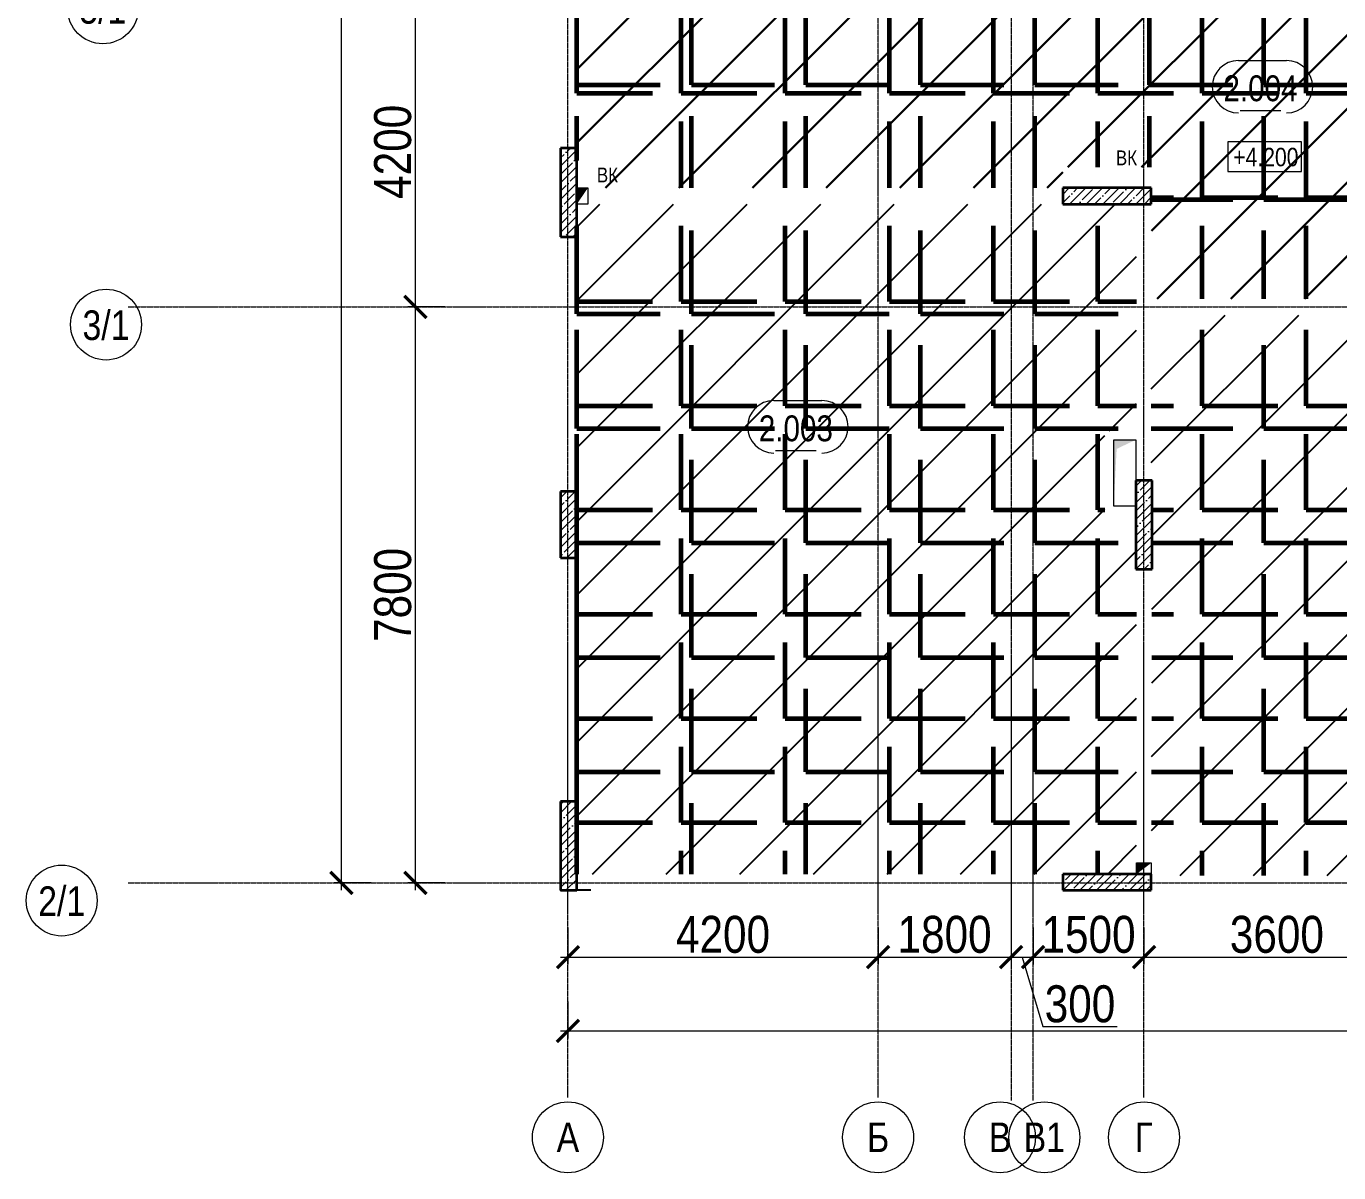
# Model space of a CAD drawing. Header units: millimetres. Extents: x -65509 to 912790, y 446 to 713294.
# Drawn here: x -7455 to 10318, y 174451 to 189977 of the extents above; entities that cross this region are included whole.
import ezdxf
from ezdxf.enums import TextEntityAlignment as Align

# ---------------------------------------------------------------- set-up
doc = ezdxf.new("R2010")
doc.units = ezdxf.units.MM
doc.linetypes.add('CENTER2', pattern=[28.575, 19.05, -3.175, 3.175, -3.175])
doc.linetypes.add('HIDDEN2', pattern=[4.7625, 3.175, -1.5875])
doc.layers.get('Defpoints').update_dxf_attribs({"color": 250})
doc.layers.add('1.1) Нал. пол 1 вып. классы в 1 блоке', color=5, linetype='Continuous')
for name, color, linetype, lineweight in [('8.1) Нал. пол 8 вып.', 190, 'Continuous', 30), ('8.2) Линолеум 8 вып', 90, 'Continuous', 60), ('9.1) Линолеум 9  9.2 Инв', 3, 'Continuous', 60), ('АР_Area', 250, 'Continuous', 5), ('АР_Колонны', 250, 'Continuous', 30), ('АР_Отметка', 250, 'Continuous', 13), ('АР_Стены ЖБ', 250, 'Continuous', 35), ('АР_Штриховка', 250, 'Continuous', 0), ('ВК_Шахты', 250, 'Continuous', 9), ('ОВ_Отопление', 250, 'Continuous', 5), ('ОВ_Шахты', 250, 'Continuous', 5), ('РД_Оси_100', 250, 'Continuous', 0), ('РД_Оси_размер', 250, 'Continuous', 0), ('РД_Размеры КП', 250, 'Continuous', 25)]:
    doc.layers.add(name, color=color, linetype=linetype, lineweight=lineweight)
doc.styles.add('Arial_Narrow_08', font='ARIALN.TTF', dxfattribs={"width": 0.8})
doc.styles.add('style1', font='ARIALN.TTF')
doc.styles.add('ккк', font='isocpeur.ttf', dxfattribs={"width": 0.85, "oblique": 15})
doc.dimstyles.new('Dim100_ареал', dxfattribs={"dimscale": 100, "dimtxt": 2.5, "dimasz": 1, "dimexe": 1, "dimexo": 1, "dimgap": 0.5, "dimtad": 1, "dimzin": 12, "dimdsep": 46, "dimtxsty": 'style1', "dimblk": 'ARCHTICK', "dimcen": 1, "dimdle": 1, "dimclrd": 256, "dimclre": 256, "dimaunit": 1, "dimadec": 0, "dimazin": 3, "dimtfac": 1, "dimtmove": 1, "dimatfit": 3, "dimldrblk": 'OPEN30', "dimfxl": 4, "dimfxlon": 1, "dimtolj": 1, "dimtzin": 0, "dimlwd": 9, "dimlwe": 9, "dimarcsym": 0})
pattern_1 = [(45, (-1573151.94, 141213.05), (-498.4042, 498.4042), [])]
pattern_2 = [(45, (-74007.1, 311187.15), (-112.2532, 112.2532), []), (45, (-73894.85, 311187.15), (-112.2532, 112.2532), [198.4375, -39.6875, 0, -39.6875])]
pattern_3 = [(45, (-74007.1, 311187.15), (-112.2532, 112.2532), []), (45, (-73894.85, 311187.15), (-112.2532, 112.2532), [198.4375, -39.6875, 0, -39.6875])]
pattern_4 = [(0, (0, 0), (0, 1550.67), [1127.76, -422.91]), (90, (0, 0), (-1550.67, 9e-14), [1127.76, -422.91])]
pattern_5 = [(0, (0, 0), (0, 1410.97), [1026.16, -384.81]), (90, (0, 0), (-1410.97, 9e-14), [1026.16, -384.81])]

# ---------------------------------------------------------------- blocks, each defined once
blk = doc.blocks.new('Отметка_план')
at = {"color": 7}
blk.add_lwpolyline([(0, 0), (10, 0), (10, 4), (0, 4)], close=True, dxfattribs=at)
at = {"style": 'Arial_Narrow_08', "width": 0.8}
blk.add_attdef('OTMG', text='', height=2.5, dxfattribs=at).set_placement((9.06, 0.7), align=Align.RIGHT)
blk = doc.blocks.new('otv')
at = {"linetype": 'Continuous'}
blk.add_lwpolyline([(0, -1), (0, 0), (1, 0), (1, -1)], close=True, dxfattribs=at)
blk.add_solid([(0, -1), (0, 0), (0.135, -0.137), (1, 0)], dxfattribs=at)
blk = doc.blocks.new('otv_в_стене')
at = {"linetype": 'Continuous'}
blk.add_lwpolyline([(0, -1), (0, 0), (1, 0), (1, -1)], close=True, dxfattribs=at)
blk.add_solid([(0, -1), (0, 0), (0.5, -0.5), (1, 0)], dxfattribs=at)
blk = doc.blocks.new('_ArchTick')
at = {"color": 0, "linetype": 'ByBlock', "const_width": 0.15}
blk.add_lwpolyline([(-0.5, -0.5), (0.5, 0.5)], dxfattribs=at)
blk = doc.blocks.new('*D73')
at = {"layer": 'Defpoints', "color": 0, "transparency": 16777216}
for p in [(1195653, 135908), (1199853, 135908), (1199853, 134908)]:
    blk.add_point(p, dxfattribs=at)
at = {"layer": 'РД_Оси_размер', "lineweight": 9, "transparency": 16777216}
for p, q in [((1195653, 135308), (1195653, 134808)), ((1199853, 135308), (1199853, 134808)), ((1195553, 134908), (1199953, 134908))]:
    blk.add_line(p, q, dxfattribs=at)
at = {"layer": 'РД_Оси_размер', "lineweight": 9, "transparency": 16777216, "xscale": 300, "yscale": 300, "zscale": 300, "rotation": 180}
blk.add_blockref('_ArchTick', (1195653, 134908), dxfattribs=at)
at = {"layer": 'РД_Оси_размер', "lineweight": 9, "transparency": 16777216, "xscale": 300, "yscale": 300, "zscale": 300}
blk.add_blockref('_ArchTick', (1199853, 134908), dxfattribs=at)
at = {"layer": 'РД_Оси_размер', "color": 0, "transparency": 16777216, "insert": (1197753, 135213), "char_height": 500, "attachment_point": 5, "style": 'style1'}
blk.add_mtext('\\A1;4200', dxfattribs=at)
blk = doc.blocks.new('_Open30')
at = {"color": 0, "linetype": 'ByBlock', "lineweight": -2}
for p, q in [((-1, 0.268), (0, 0)), ((0, 0), (-1, -0.268)), ((0, 0), (-1, 0))]:
    blk.add_line(p, q, dxfattribs=at)
blk = doc.blocks.new('A-iden')
at = {"linetype": 'Continuous', "lineweight": 5}
blk.add_circle((0, -4), 3, dxfattribs=at)
at = {"color": 0, "linetype": 'Continuous', "lineweight": 20, "style": 'ккк', "width": 0.85}
blk.add_attdef('ID', text='', height=8, dxfattribs=at).set_placement((0.31, -3.85), align=Align.MIDDLE_CENTER)
blk = doc.blocks.new('*D45')
at = {"layer": 'Defpoints', "color": 0, "transparency": 16777216}
for p in [(1199853, 135908), (1201653, 135908), (1201653, 134908)]:
    blk.add_point(p, dxfattribs=at)
at = {"layer": 'РД_Оси_размер', "lineweight": 9, "transparency": 16777216}
for p, q in [((1199853, 135308), (1199853, 134808)), ((1201653, 135308), (1201653, 134808)), ((1199753, 134908), (1201753, 134908))]:
    blk.add_line(p, q, dxfattribs=at)
at = {"layer": 'РД_Оси_размер', "lineweight": 9, "transparency": 16777216, "xscale": 300, "yscale": 300, "zscale": 300, "rotation": 180}
blk.add_blockref('_ArchTick', (1199853, 134908), dxfattribs=at)
at = {"layer": 'РД_Оси_размер', "lineweight": 9, "transparency": 16777216, "xscale": 300, "yscale": 300, "zscale": 300}
blk.add_blockref('_ArchTick', (1201653, 134908), dxfattribs=at)
at = {"layer": 'РД_Оси_размер', "color": 0, "transparency": 16777216, "insert": (1200753, 135213), "char_height": 500, "attachment_point": 5, "style": 'style1'}
blk.add_mtext('\\A1;1800', dxfattribs=at)
blk = doc.blocks.new('*D46')
at = {"layer": 'Defpoints', "color": 0, "transparency": 16777216}
for p in [(1201653, 135908), (1201953, 135908), (1201953, 134908)]:
    blk.add_point(p, dxfattribs=at)
at = {"layer": 'РД_Оси_размер', "lineweight": 9, "transparency": 16777216}
for p, q in [((1201653, 135308), (1201653, 134808)), ((1201953, 135308), (1201953, 134808)), ((1201553, 134908), (1202053, 134908)), ((1201803, 134908), (1202085, 133967)), ((1202085, 133967), (1203090, 133967))]:
    blk.add_line(p, q, dxfattribs=at)
at = {"layer": 'РД_Оси_размер', "lineweight": 9, "transparency": 16777216, "xscale": 300, "yscale": 300, "zscale": 300, "rotation": 180}
blk.add_blockref('_ArchTick', (1201653, 134908), dxfattribs=at)
at = {"layer": 'РД_Оси_размер', "lineweight": 9, "transparency": 16777216, "xscale": 300, "yscale": 300, "zscale": 300}
blk.add_blockref('_ArchTick', (1201953, 134908), dxfattribs=at)
at = {"layer": 'РД_Оси_размер', "color": 0, "transparency": 16777216, "insert": (1202587, 134272), "char_height": 500, "attachment_point": 5, "style": 'style1'}
blk.add_mtext('\\A1;300', dxfattribs=at)
blk = doc.blocks.new('*D47')
at = {"layer": 'Defpoints', "color": 0, "transparency": 16777216}
for p in [(1201953, 135908), (1203453, 135908), (1203453, 134908)]:
    blk.add_point(p, dxfattribs=at)
at = {"layer": 'РД_Оси_размер', "lineweight": 9, "transparency": 16777216}
for p, q in [((1201953, 135308), (1201953, 134808)), ((1203453, 135308), (1203453, 134808)), ((1201853, 134908), (1203553, 134908))]:
    blk.add_line(p, q, dxfattribs=at)
at = {"layer": 'РД_Оси_размер', "lineweight": 9, "transparency": 16777216, "xscale": 300, "yscale": 300, "zscale": 300, "rotation": 180}
blk.add_blockref('_ArchTick', (1201953, 134908), dxfattribs=at)
at = {"layer": 'РД_Оси_размер', "lineweight": 9, "transparency": 16777216, "xscale": 300, "yscale": 300, "zscale": 300}
blk.add_blockref('_ArchTick', (1203453, 134908), dxfattribs=at)
at = {"layer": 'РД_Оси_размер', "color": 0, "transparency": 16777216, "insert": (1202703, 135213), "char_height": 500, "attachment_point": 5, "style": 'style1'}
blk.add_mtext('\\A1;1500', dxfattribs=at)
blk = doc.blocks.new('*D48')
at = {"layer": 'Defpoints', "color": 0, "transparency": 16777216}
for p in [(1203453, 135908), (1207053, 135908), (1207053, 134908)]:
    blk.add_point(p, dxfattribs=at)
at = {"layer": 'РД_Оси_размер', "lineweight": 9, "transparency": 16777216}
for p, q in [((1203453, 135308), (1203453, 134808)), ((1207053, 135308), (1207053, 134808)), ((1203353, 134908), (1207153, 134908))]:
    blk.add_line(p, q, dxfattribs=at)
at = {"layer": 'РД_Оси_размер', "lineweight": 9, "transparency": 16777216, "xscale": 300, "yscale": 300, "zscale": 300, "rotation": 180}
blk.add_blockref('_ArchTick', (1203453, 134908), dxfattribs=at)
at = {"layer": 'РД_Оси_размер', "lineweight": 9, "transparency": 16777216, "xscale": 300, "yscale": 300, "zscale": 300}
blk.add_blockref('_ArchTick', (1207053, 134908), dxfattribs=at)
at = {"layer": 'РД_Оси_размер', "color": 0, "transparency": 16777216, "insert": (1205253, 135213), "char_height": 500, "attachment_point": 5, "style": 'style1'}
blk.add_mtext('\\A1;3600', dxfattribs=at)
blk = doc.blocks.new('*D62')
at = {"layer": 'Defpoints', "color": 0, "transparency": 16777216}
for p in [(1193587, 143713), (1194587, 143713), (1194322, 135913)]:
    blk.add_point(p, dxfattribs=at)
at = {"layer": 'РД_Оси_размер', "lineweight": 9, "transparency": 16777216}
for p, q in [((1193587, 135813), (1193587, 143813)), ((1193987, 143713), (1193487, 143713)), ((1193987, 135913), (1193487, 135913))]:
    blk.add_line(p, q, dxfattribs=at)
at = {"layer": 'РД_Оси_размер', "lineweight": 9, "transparency": 16777216, "xscale": 300, "yscale": 300, "zscale": 300}
for p, rotation in [((1193587, 143713), 90), ((1193587, 135913), 270)]:
    blk.add_blockref('_ArchTick', p, dxfattribs=dict(at, rotation=rotation))
at = {"layer": 'РД_Оси_размер', "color": 0, "transparency": 16777216, "insert": (1193282, 139813), "char_height": 500, "attachment_point": 5, "rotation": 90, "style": 'style1'}
blk.add_mtext('\\A1;7800', dxfattribs=at)
blk = doc.blocks.new('*D63')
at = {"layer": 'Defpoints', "color": 0, "transparency": 16777216}
for p in [(1193587, 147913), (1194587, 147913), (1194587, 143713)]:
    blk.add_point(p, dxfattribs=at)
at = {"layer": 'РД_Оси_размер', "lineweight": 9, "transparency": 16777216}
for p, q in [((1193987, 147913), (1193487, 147913)), ((1193587, 143613), (1193587, 148013)), ((1193987, 143713), (1193487, 143713))]:
    blk.add_line(p, q, dxfattribs=at)
at = {"layer": 'РД_Оси_размер', "lineweight": 9, "transparency": 16777216, "xscale": 300, "yscale": 300, "zscale": 300}
for p, rotation in [((1193587, 147913), 90), ((1193587, 143713), 270)]:
    blk.add_blockref('_ArchTick', p, dxfattribs=dict(at, rotation=rotation))
at = {"layer": 'РД_Оси_размер', "color": 0, "transparency": 16777216, "insert": (1193282, 145813), "char_height": 500, "attachment_point": 5, "rotation": 90, "style": 'style1'}
blk.add_mtext('\\A1;4200', dxfattribs=at)
blk = doc.blocks.new('*D92')
at = {"layer": 'Defpoints', "color": 0, "transparency": 16777216}
for p in [(1192587, 186313), (1194587, 186313), (1194587, 135913)]:
    blk.add_point(p, dxfattribs=at)
at = {"layer": 'РД_Оси_размер', "lineweight": 9, "transparency": 16777216}
for p, q in [((1192987, 186313), (1192487, 186313)), ((1192587, 135813), (1192587, 186413)), ((1192987, 135913), (1192487, 135913))]:
    blk.add_line(p, q, dxfattribs=at)
at = {"layer": 'РД_Оси_размер', "lineweight": 9, "transparency": 16777216, "xscale": 300, "yscale": 300, "zscale": 300}
for p, rotation in [((1192587, 186313), 90), ((1192587, 135913), 270)]:
    blk.add_blockref('_ArchTick', p, dxfattribs=dict(at, rotation=rotation))
at = {"layer": 'РД_Оси_размер', "color": 0, "transparency": 16777216, "insert": (1192282, 161113), "char_height": 500, "attachment_point": 5, "rotation": 90, "style": 'style1'}
blk.add_mtext('\\A1;50400', dxfattribs=at)
blk = doc.blocks.new('*D97')
at = {"layer": 'Defpoints', "color": 0, "transparency": 16777216}
for p in [(1195653, 135908), (1223253, 135908), (1223253, 133908)]:
    blk.add_point(p, dxfattribs=at)
at = {"layer": 'РД_Оси_размер', "lineweight": 9, "transparency": 16777216}
for p, q in [((1195653, 134308), (1195653, 133808)), ((1223253, 134308), (1223253, 133808)), ((1195553, 133908), (1223353, 133908))]:
    blk.add_line(p, q, dxfattribs=at)
at = {"layer": 'РД_Оси_размер', "lineweight": 9, "transparency": 16777216, "xscale": 300, "yscale": 300, "zscale": 300, "rotation": 180}
blk.add_blockref('_ArchTick', (1195653, 133908), dxfattribs=at)
at = {"layer": 'РД_Оси_размер', "lineweight": 9, "transparency": 16777216, "xscale": 300, "yscale": 300, "zscale": 300}
blk.add_blockref('_ArchTick', (1223253, 133908), dxfattribs=at)
at = {"layer": 'РД_Оси_размер', "color": 0, "transparency": 16777216, "insert": (1209453, 134213), "char_height": 500, "attachment_point": 5, "style": 'style1'}
blk.add_mtext('\\A1;27600', dxfattribs=at)
blk = doc.blocks.new('MOK-МаркаПом_овал_ареал')
for p, q in [((-2.99, 3.76), (3.52, 3.76)), ((-2.75, -3), (2.75, -3))]:
    blk.add_line(p, q)
for centre, radius, start, end in [((-2.99, 0.21), 3.55, 90, 270), ((3.52, 0.21), 3.55, 270, 90), ((-7.41, 0), 7.16, 0, 0.001)]:
    blk.add_arc(centre, radius, start, end)
at = {"color": 0, "style": 'style1'}
blk.add_attdef('АР-ПОМЕЩЕНИЕ:НОМЕР', text='', height=3, dxfattribs=at).set_placement((0.26, 0), align=Align.MIDDLE)
blk = doc.blocks.new('оси_рен')
at = {"layer": 'РД_Оси_100', "color": 251, "linetype": 'CENTER2', "true_color": 0x636466}
for p, q in [((1195652.916, 135558.25), (1195652.916, 223268.25)), ((1199852.916, 135558.25), (1199852.916, 223268.25)), ((1189697.958, 143713.25), (1225207.916, 143713.25)), ((1195652.916, 133007.755), (1195652.916, 138964.071)), ((1199852.916, 133007.755), (1199852.916, 138964.071)), ((1189697.958, 135913.25), (1225207.916, 135913.25))]:
    blk.add_line(p, q, dxfattribs=at)
for points in [[(1201652.916, 223268.25), (1201652.916, 135558.25)], [(1201952.916, 135558.25), (1201952.916, 223268.25)], [(1203452.916, 135558.25), (1203452.916, 223268.25)], [(1201652.916, 138964.071), (1201652.916, 132968.195)], [(1201952.916, 132966.924), (1201952.916, 138964.071)], [(1203452.916, 133007.755), (1203452.916, 138964.071)]]:
    blk.add_lwpolyline(points, dxfattribs=at)
at = {"layer": 'РД_Оси_100', "color": 251, "true_color": 0x636466}
ref = blk.add_blockref('A-iden', (1189355.316, 148396.618), dxfattribs=dict(at, xscale=160, yscale=160))
ref.add_attrib('ID', '5/1', dxfattribs={"layer": '0', "linetype": 'Continuous', "height": 400, "style": 'style1'}).set_placement((1189355.316, 147756.618), align=Align.MIDDLE)
ref = blk.add_blockref('A-iden', (1189397.958, 144113.25), dxfattribs=dict(at, xscale=160, yscale=160))
ref.add_attrib('ID', '3/1', dxfattribs={"layer": '0', "linetype": 'Continuous', "height": 400, "style": 'style1'}).set_placement((1189397.958, 143473.25), align=Align.MIDDLE)
ref = blk.add_blockref('A-iden', (1188797.958, 136313.25), dxfattribs=dict(at, xscale=160, yscale=160))
ref.add_attrib('ID', '2/1', dxfattribs={"layer": '0', "linetype": 'Continuous', "height": 400, "style": 'style1'}).set_placement((1188797.958, 135673.25), align=Align.MIDDLE)
ref = blk.add_blockref('A-iden', (1195652.916, 133107.755), dxfattribs=dict(at, xscale=160, yscale=160))
ref.add_attrib('ID', 'А', dxfattribs={"layer": '0', "linetype": 'Continuous', "height": 400, "style": 'style1'}).set_placement((1195652.916, 132467.755), align=Align.MIDDLE)
ref = blk.add_blockref('A-iden', (1199852.916, 133107.755), dxfattribs=dict(at, xscale=160, yscale=160))
ref.add_attrib('ID', 'Б', dxfattribs={"layer": '0', "linetype": 'Continuous', "height": 400, "style": 'style1'}).set_placement((1199852.916, 132467.755), align=Align.MIDDLE)
ref = blk.add_blockref('A-iden', (1201504.016, 133107.755), dxfattribs=dict(at, xscale=160, yscale=160))
ref.add_attrib('ID', 'В', dxfattribs={"layer": '0', "linetype": 'Continuous', "height": 400, "style": 'style1'}).set_placement((1201504.016, 132467.755), align=Align.MIDDLE)
ref = blk.add_blockref('A-iden', (1202104.016, 133107.755), dxfattribs=dict(at, xscale=160, yscale=160))
ref.add_attrib('ID', 'В1', dxfattribs={"layer": '0', "linetype": 'Continuous', "height": 400, "style": 'style1'}).set_placement((1202104.016, 132467.755), align=Align.MIDDLE)
ref = blk.add_blockref('A-iden', (1203453.649, 133107.755), dxfattribs=dict(at, xscale=160, yscale=160))
ref.add_attrib('ID', 'Г', dxfattribs={"layer": '0', "linetype": 'Continuous', "height": 400, "style": 'style1'}).set_placement((1203453.649, 132467.755), align=Align.MIDDLE)
at = {"layer": 'РД_Оси_размер', "color": 251, "true_color": 0x636466}
for base, p1, p2, picture, middle in [((1192587.313, 186313.25), (1194587.313, 135913.25), (1194587.313, 186313.25), '*D92', (1192282.026, 161113.25)), ((1193587.313, 147913.25), (1194587.313, 143713.25), (1194587.313, 147913.25), '*D63', (1193282.026, 145813.25)), ((1193587.313, 143713.25), (1194322.006, 135913.25), (1194587.313, 143713.25), '*D62', (1193282.026, 139813.25))]:
    dim = blk.add_linear_dim(base=base, p1=p1, p2=p2, angle=90, dimstyle='Dim100_ареал', override={"dimtxt": 5, "dimasz": 3}, dxfattribs=at)
    dim.commit()
    dim.dimension.update_dxf_attribs({"geometry": picture, "text_midpoint": middle})
for base, p1, p2, picture, middle in [((1199852.916, 134907.755), (1195652.916, 135907.755), (1199852.916, 135907.755), '*D73', (1197752.916, 135213.041)), ((1223252.916, 133907.755), (1195652.916, 135907.755), (1223252.916, 135907.755), '*D97', (1209452.916, 134213.041)), ((1201652.916, 134907.755), (1199852.916, 135907.755), (1201652.916, 135907.755), '*D45', (1200752.916, 135213.041)), ((1201952.916, 134907.755), (1201652.916, 135907.755), (1201952.916, 135907.755), '*D46', (1202135.173, 134272.182)), ((1203452.916, 134907.755), (1201952.916, 135907.755), (1203452.916, 135907.755), '*D47', (1202702.916, 135213.041)), ((1207052.916, 134907.755), (1203452.916, 135907.755), (1207052.916, 135907.755), '*D48', (1205252.916, 135213.041))]:
    dim = blk.add_linear_dim(base=base, p1=p1, p2=p2, dimstyle='Dim100_ареал', override={"dimtxt": 5, "dimasz": 3}, dxfattribs=at)
    dim.commit()
    dim.dimension.update_dxf_attribs({"geometry": picture, "text_midpoint": middle})

msp = doc.modelspace()

# ---------------------------------------------------------------- hatches: boundary and pattern name
at = {"layer": '1.1) Нал. пол 1 вып. классы в 1 блоке'}
h = msp.add_hatch(dxfattribs=at)
h.set_pattern_fill('ANSI31', color=256, scale=222)
h.set_pattern_definition(pattern_1)
h.paths.add_polyline_path([(7580, 187566.988), (6580, 187566.988), (0, 187566.988), (0, 187126.988), (-20, 186976.988), (-20, 183676.988), (0, 183676.988), (0, 182776.988), (-20, 181576.988), (-20, 180676.988), (-20, 179476.988), (0, 179476.988), (0, 178496.988), (6580, 178496.988), (7580, 178496.988), (7580, 182626.988), (7570, 182626.988), (7570, 183356.988), (7150, 183356.988), (7150, 184496.988), (7580, 184496.988), (7580, 186066.988), (7580, 186316.988)])
h = msp.add_hatch(dxfattribs=at)
h.set_pattern_fill('ANSI31', color=256, scale=222)
h.set_pattern_definition(pattern_1)
h.paths.add_polyline_path([(16960, 186066.988), (16480, 186066.988), (13000, 186066.988), (13000, 185846.988), (12710, 185846.988), (12710, 186066.988), (12080, 186066.988), (9180, 186066.988), (8150, 186066.988), (8150, 185846.988), (7780, 185846.988), (7780, 183826.988), (7790, 183826.988), (7790, 182626.988), (7780, 178476.988), (8080, 178476.988), (11680, 178476.988), (12080, 178476.988), (12080, 178496.988), (12980, 178496.988), (13179.999, 178476.988), (14379.999, 178476.988), (15280, 178476.988), (16480, 178476.988), (16480, 178496.988), (17380, 178496.988), (17380, 185046.988), (16960, 185046.988)])
h.paths.add_polyline_path([(12973.26, 185524.711), (13359.345, 185524.711), (13359.345, 185941.082), (12973.26, 185941.082)], flags=24)
at = {"layer": '8.1) Нал. пол 8 вып.'}
h = msp.add_hatch(dxfattribs=at)
h.set_pattern_fill('ANSI31', color=256, scale=222)
h.paths.add_polyline_path([(27380, 190876.988), (26680, 190876.988), (26680, 191176.988), (20080, 191176.988), (20080, 190276.988), (11180, 190276.988), (11180, 191176.988), (7780.562, 191176.988), (7780.562, 187786.987), (7780, 186286.988), (26680, 186286.988), (26680, 186576.988), (27380, 186576.988)])
h.paths.add_polyline_path([(26505, 186411.988), (26655, 186411.988), (26655, 186311.988), (26505, 186311.988)], flags=16)
h.paths.add_polyline_path([(7780, 191176.988), (7780.562, 191466.987), (7780, 191466.987), (0, 191466.987), (0, 188156.988), (280, 188156.988), (280, 187786.988), (6580, 187786.988), (6580, 188066.987), (7780, 188066.987)])
h.paths.add_polyline_path([(11180, 191466.987), (7780.562, 191466.987), (7780.562, 191176.988), (11180, 191176.988)])
h.paths.add_polyline_path([(11180, 198576.988), (11830, 198576.988), (11830, 198796.988), (12070, 198796.988), (12070, 201756.987), (11270, 201756.988), (11149.997, 201756.988), (11149.997, 203566.987), (8509.996, 203566.987), (8509.996, 201311.272), (7790, 201311.272), (7790, 200276.987), (7790, 199976.987), (7790, 197076.987), (7790, 196576.987), (7790, 195676.987), (7790, 191686.987), (7780, 191466.987), (11180, 191466.987)])
h.paths.add_polyline_path([(213.548, 187753.857), (599.633, 187753.857), (599.633, 188174.457), (213.548, 188174.457)], flags=9)
at = {"layer": '8.2) Линолеум 8 вып'}
h = msp.add_hatch(dxfattribs=at)
h.set_pattern_fill('ANGLE', color=256, scale=222)
h.set_pattern_definition(pattern_4)
h.paths.add_polyline_path([(27380, 190876.988), (26680, 190876.988), (26680, 191176.988), (20080, 191176.988), (20080, 190276.988), (11180, 190276.988), (11180, 191176.988), (7780.562, 191176.988), (7780.562, 187786.987), (7780, 186286.988), (26680, 186286.988), (26680, 186576.988), (27380, 186576.988)])
h.paths.add_polyline_path([(26505, 186411.988), (26655, 186411.988), (26655, 186311.988), (26505, 186311.988)], flags=16)
h.paths.add_polyline_path([(7780, 191176.988), (7780.562, 191466.987), (7780, 191466.987), (0, 191466.987), (0, 188156.988), (280, 188156.988), (280, 187786.988), (6580, 187786.988), (6580, 188066.987), (7780, 188066.987)])
h.paths.add_polyline_path([(11180, 191466.987), (7780.562, 191466.987), (7780.562, 191176.988), (11180, 191176.988)])
h.paths.add_polyline_path([(11180, 198576.988), (11830, 198576.988), (11830, 198796.988), (12070, 198796.988), (12070, 201756.987), (11270, 201756.988), (11149.997, 201756.988), (11149.997, 203566.987), (8509.996, 203566.987), (8509.996, 201311.272), (7790, 201311.272), (7790, 200276.987), (7790, 199976.987), (7790, 197076.987), (7790, 196576.987), (7790, 195676.987), (7790, 191686.987), (7780, 191466.987), (11180, 191466.987)])
h.paths.add_polyline_path([(213.548, 187753.857), (599.633, 187753.857), (599.633, 188174.457), (213.548, 188174.457)], flags=9)
h = msp.add_hatch(dxfattribs=at)
h.set_pattern_fill('ANGLE', color=256, scale=222)
h.set_pattern_definition(pattern_4)
h.paths.add_polyline_path([(7580, 187566.988), (6580, 187566.988), (0, 187566.988), (0, 187126.988), (-20, 186976.988), (-20, 183676.988), (0, 183676.988), (0, 182776.988), (-20, 181576.988), (-20, 180676.988), (-20, 179476.988), (0, 179476.988), (0, 178496.988), (6580, 178496.988), (7580, 178496.988), (7580, 182626.988), (7570, 182626.988), (7570, 183356.988), (7150, 183356.988), (7150, 184496.988), (7580, 184496.988), (7580, 186066.988), (7580, 186316.988)])
h = msp.add_hatch(dxfattribs=at)
h.set_pattern_fill('ANGLE', color=256, scale=222)
h.set_pattern_definition(pattern_4)
h.paths.add_polyline_path([(16960, 186066.988), (16480, 186066.988), (13000, 186066.988), (13000, 185846.988), (12710, 185846.988), (12710, 186066.988), (12080, 186066.988), (9180, 186066.988), (8150, 186066.988), (8150, 185846.988), (7780, 185846.988), (7780, 183826.988), (7790, 183826.988), (7790, 182626.988), (7780, 178476.988), (8080, 178476.988), (11680, 178476.988), (12080, 178476.988), (12080, 178496.988), (12980, 178496.988), (13179.999, 178476.988), (14379.999, 178476.988), (15280, 178476.988), (16480, 178476.988), (16480, 178496.988), (17380, 178496.988), (17380, 185046.988), (16960, 185046.988)])
h.paths.add_polyline_path([(12973.26, 185524.711), (13359.345, 185524.711), (13359.345, 185941.082), (12973.26, 185941.082)], flags=24)
at = {"layer": '9.1) Линолеум 9  9.2 Инв'}
h = msp.add_hatch(dxfattribs=at)
h.set_pattern_fill('ANGLE', color=256, scale=202)
h.set_pattern_definition(pattern_5)
h.paths.add_polyline_path([(27380, 190876.988), (26680, 190876.988), (26680, 191176.988), (20080, 191176.988), (20080, 190276.988), (11180, 190276.988), (11180, 191176.988), (7780.562, 191176.988), (7780.562, 187786.987), (7780, 186286.988), (26680, 186286.988), (26680, 186576.988), (27380, 186576.988)])
h.paths.add_polyline_path([(26505, 186411.988), (26655, 186411.988), (26655, 186311.988), (26505, 186311.988)], flags=16)
h.paths.add_polyline_path([(7780, 191176.988), (7780.562, 191466.987), (7780, 191466.987), (0, 191466.987), (0, 188156.988), (280, 188156.988), (280, 187786.988), (6580, 187786.988), (6580, 188066.987), (7780, 188066.987)])
h.paths.add_polyline_path([(11180, 191466.987), (7780.562, 191466.987), (7780.562, 191176.988), (11180, 191176.988)])
h.paths.add_polyline_path([(11180, 198576.988), (11830, 198576.988), (11830, 198796.988), (12070, 198796.988), (12070, 201756.987), (11270, 201756.988), (11149.997, 201756.988), (11149.997, 203566.987), (8509.996, 203566.987), (8509.996, 201311.272), (7790, 201311.272), (7790, 200276.987), (7790, 199976.987), (7790, 197076.987), (7790, 196576.987), (7790, 195676.987), (7790, 191686.987), (7780, 191466.987), (11180, 191466.987)])
h.paths.add_polyline_path([(213.548, 187753.857), (599.633, 187753.857), (599.633, 188174.457), (213.548, 188174.457)], flags=9)
h = msp.add_hatch(dxfattribs=at)
h.set_pattern_fill('ANGLE', color=256, scale=202)
h.set_pattern_definition(pattern_5)
h.paths.add_polyline_path([(7580, 187566.988), (6580, 187566.988), (0, 187566.988), (0, 187126.988), (-20, 186976.988), (-20, 183676.988), (0, 183676.988), (0, 182776.988), (-20, 181576.988), (-20, 180676.988), (-20, 179476.988), (0, 179476.988), (0, 178496.988), (6580, 178496.988), (7580, 178496.988), (7580, 182626.988), (7570, 182626.988), (7570, 183356.988), (7150, 183356.988), (7150, 184496.988), (7580, 184496.988), (7580, 186066.988), (7580, 186316.988)])
h = msp.add_hatch(dxfattribs=at)
h.set_pattern_fill('ANGLE', color=256, scale=202)
h.set_pattern_definition(pattern_5)
h.paths.add_polyline_path([(16960, 186066.988), (16480, 186066.988), (13000, 186066.988), (13000, 185846.988), (12710, 185846.988), (12710, 186066.988), (12080, 186066.988), (9180, 186066.988), (8150, 186066.988), (8150, 185846.988), (7780, 185846.988), (7780, 183826.988), (7790, 183826.988), (7790, 182626.988), (7780, 178476.988), (8080, 178476.988), (11680, 178476.988), (12080, 178476.988), (12080, 178496.988), (12980, 178496.988), (13179.999, 178476.988), (14379.999, 178476.988), (15280, 178476.988), (16480, 178476.988), (16480, 178496.988), (17380, 178496.988), (17380, 185046.988), (16960, 185046.988)])
h.paths.add_polyline_path([(12973.26, 185524.711), (13359.345, 185524.711), (13359.345, 185941.082), (12973.26, 185941.082)], flags=24)
at = {"layer": 'АР_Штриховка', "linetype": 'Continuous'}
h = msp.add_hatch(dxfattribs=at)
h.set_pattern_fill('ANSI35', color=256, scale=25, style=0)
h.set_pattern_definition(pattern_2)
h.paths.add_polyline_path([(-220, 187126.988), (0, 187126.988), (0, 188326.988), (-220, 188326.988)], flags=0)
h = msp.add_hatch(dxfattribs=at)
h.set_pattern_fill('ANSI35', color=256, scale=25, style=0)
h.set_pattern_definition(pattern_3)
h.paths.add_polyline_path([(7780, 187566.988), (7780, 187786.988), (6580, 187786.988), (6580, 187566.988)], flags=0)
h = msp.add_hatch(dxfattribs=at)
h.set_pattern_fill('ANSI35', color=256, scale=25, style=0)
h.set_pattern_definition([(45, (-74007.1, 311187.15), (-112.2532, 112.2532), []), (45, (-73894.85, 311187.15), (-112.2532, 112.2532), [198.4375, -39.6875, 0, -39.6875])])
h.paths.add_polyline_path([(7790, 183826.988), (7570, 183826.988), (7570, 182626.988), (7790, 182626.988)], flags=0)
h = msp.add_hatch(dxfattribs=at)
h.set_pattern_fill('ANSI35', color=256, scale=25, style=0)
h.set_pattern_definition(pattern_2)
h.paths.add_polyline_path([(-220, 182776.988), (0, 182776.988), (0, 183676.988), (-220, 183676.988)], flags=0)
h = msp.add_hatch(dxfattribs=at)
h.set_pattern_fill('ANSI35', color=256, scale=25, style=0)
h.set_pattern_definition(pattern_2)
h.paths.add_polyline_path([(-220, 178276.988), (0, 178276.988), (0, 179476.988), (-220, 179476.988)], flags=0)
h = msp.add_hatch(dxfattribs=at)
h.set_pattern_fill('ANSI35', color=256, scale=25, style=0)
h.set_pattern_definition(pattern_3)
h.paths.add_polyline_path([(7780, 178276.988), (7780, 178496.988), (6580, 178496.988), (6580, 178276.988)], flags=0)

# ---------------------------------------------------------------- linework, layer by layer
at = {"layer": 'АР_Колонны', "linetype": 'HIDDEN2'}
for p, q in [((-220, 188326.988), (0, 188326.988)), ((-220, 187126.988), (-220, 188326.988)), ((0, 188326.988), (0, 187126.988)), ((6580, 187786.988), (7780, 187786.988)), ((6580, 187566.988), (6580, 187786.988)), ((7780, 187786.988), (7780, 187566.988)), ((7780, 187566.988), (6580, 187566.988)), ((0, 187126.988), (-220, 187126.988)), ((7570, 183826.988), (7790, 183826.988)), ((7570, 182626.988), (7570, 183826.988)), ((7790, 183826.988), (7790, 182626.988)), ((-220, 183676.988), (0, 183676.988)), ((-220, 182776.988), (-220, 183676.988)), ((0, 183676.988), (0, 182776.988)), ((0, 182776.988), (-220, 182776.988)), ((7790, 182626.988), (7570, 182626.988)), ((-220, 179476.988), (0, 179476.988)), ((-220, 178276.988), (-220, 179476.988)), ((0, 179476.988), (0, 178276.988)), ((6580, 178496.988), (7780, 178496.988)), ((6580, 178276.988), (6580, 178496.988)), ((7780, 178496.988), (7780, 178276.988)), ((0, 178276.988), (-220, 178276.988)), ((7780, 178276.988), (6580, 178276.988))]:
    msp.add_line(p, q, dxfattribs=at)
at = {"layer": 'АР_Колонны', "linetype": 'Continuous'}
for p, q in [((0, 188326.988), (-220, 188326.988)), ((-220, 188326.988), (-220, 187126.988)), ((0, 188326.988), (-220, 188326.988)), ((-220, 188326.988), (-220, 187126.988)), ((0, 187126.988), (0, 188326.988)), ((0, 187126.988), (0, 188326.988)), ((6580, 187786.988), (6580, 187566.988)), ((7780, 187786.988), (6580, 187786.988)), ((7780, 187786.988), (6580, 187786.988)), ((6580, 187786.988), (6580, 187566.988)), ((7780, 187566.988), (7780, 187786.988)), ((7780, 187566.988), (7780, 187786.988)), ((6580, 187566.988), (7780, 187566.988)), ((6580, 187566.988), (7780, 187566.988)), ((-220, 187126.988), (0, 187126.988)), ((-220, 187126.988), (0, 187126.988)), ((7570, 183826.988), (7570, 182626.988)), ((7790, 183826.988), (7570, 183826.988)), ((7790, 183826.988), (7570, 183826.988)), ((7570, 183826.988), (7570, 182626.988)), ((7790, 182626.988), (7790, 183826.988)), ((7790, 182626.988), (7790, 183826.988)), ((0, 183676.988), (-220, 183676.988)), ((-220, 183676.988), (-220, 182776.988)), ((0, 183676.988), (-220, 183676.988)), ((-220, 183676.988), (-220, 182776.988)), ((0, 182776.988), (0, 183676.988)), ((0, 182776.988), (0, 183676.988)), ((-220, 182776.988), (0, 182776.988)), ((-220, 182776.988), (0, 182776.988)), ((7570, 182626.988), (7790, 182626.988)), ((7570, 182626.988), (7790, 182626.988)), ((0, 179476.988), (-220, 179476.988)), ((-220, 179476.988), (-220, 178276.988)), ((0, 179476.988), (-220, 179476.988)), ((-220, 179476.988), (-220, 178276.988)), ((0, 178276.988), (0, 179476.988)), ((0, 178276.988), (0, 179476.988)), ((6580, 178496.988), (6580, 178276.988)), ((7780, 178496.988), (6580, 178496.988)), ((7780, 178496.988), (6580, 178496.988)), ((6580, 178496.988), (6580, 178276.988)), ((7780, 178276.988), (7780, 178496.988)), ((7780, 178276.988), (7780, 178496.988)), ((-220, 178276.988), (0, 178276.988)), ((-220, 178276.988), (0, 178276.988)), ((6580, 178276.988), (7780, 178276.988)), ((6580, 178276.988), (7780, 178276.988))]:
    msp.add_line(p, q, dxfattribs=at)
at = {"layer": 'АР_Стены ЖБ', "linetype": 'Continuous'}
for p, q in [((0, 188326.988), (-220, 188326.988)), ((-220, 188326.988), (-220, 187126.988)), ((0, 187126.988), (0, 188326.988)), ((7780, 187786.988), (6580, 187786.988)), ((6580, 187786.988), (6580, 187566.988)), ((7780, 187566.988), (7780, 187786.988)), ((6580, 187566.988), (7780, 187566.988)), ((-220, 187126.988), (0, 187126.988)), ((7790, 183826.988), (7570, 183826.988)), ((7570, 183826.988), (7570, 182626.988)), ((7790, 182626.988), (7790, 183826.988)), ((0, 183676.988), (-220, 183676.988)), ((-220, 183676.988), (-220, 182776.988)), ((0, 182776.988), (0, 183676.988)), ((-220, 182776.988), (0, 182776.988)), ((7570, 182626.988), (7790, 182626.988)), ((0, 179476.988), (-220, 179476.988)), ((-220, 179476.988), (-220, 178276.988)), ((0, 178276.988), (0, 179476.988)), ((7780, 178496.988), (6580, 178496.988)), ((6580, 178496.988), (6580, 178276.988)), ((7780, 178276.988), (7780, 178496.988)), ((-220, 178276.988), (0, 178276.988)), ((6580, 178276.988), (7780, 178276.988))]:
    msp.add_line(p, q, dxfattribs=at)
at = {"layer": 'РД_Размеры КП'}
msp.add_lwpolyline([(191, 178276.988), (-220, 178276.988), (-220, 178882.988)], dxfattribs=at)

# ---------------------------------------------------------------- block references
msp.add_blockref('оси_рен', (-1195772.915, 42463.738))
at = {"layer": 'АР_Area', "color": 250, "linetype": 'Continuous', "lineweight": 25}
ref = msp.add_blockref('MOK-МаркаПом_овал_ареал', (9258.388, 189136.973), dxfattribs=dict(at, xscale=100, yscale=100, zscale=100))
ref.add_attrib('АР-ПОМЕЩЕНИЕ:НОМЕР', '2.004', dxfattribs={"layer": '0', "color": 0, "height": 350, "style": 'style1'}).set_placement((9258.388, 189136.973), align=Align.MIDDLE)
ref = msp.add_blockref('MOK-МаркаПом_овал_ареал', (2966.354, 184532.218), dxfattribs=dict(at, xscale=100, yscale=100, zscale=100))
ref.add_attrib('АР-ПОМЕЩЕНИЕ:НОМЕР', '2.003', dxfattribs={"layer": '0', "color": 0, "height": 350, "style": 'style1'}).set_placement((2966.354, 184532.218), align=Align.MIDDLE)
at = {"layer": 'АР_Отметка'}
ref = msp.add_blockref('Отметка_план', (8815.115, 188011.378), dxfattribs=dict(at, xscale=100, yscale=100, zscale=100))
ref.add_attrib('OTMG', '+4.200', dxfattribs={"layer": '0', "color": 0, "height": 250, "style": 'style1'}).set_placement((9772.533, 188331.195), align=Align.TOP_RIGHT)
at = {"layer": 'ОВ_Отопление', "color": 1}
for p, xscale, yscale in [((0, 187786.988), 150, 220), ((7580, 178646.988), 200, 150)]:
    msp.add_blockref('otv_в_стене', p, dxfattribs=dict(at, xscale=xscale, yscale=yscale))
at = {"layer": 'ОВ_Шахты', "xscale": 300, "yscale": 900}
msp.add_blockref('otv', (7270, 184376.988), dxfattribs=at)

# ---------------------------------------------------------------- texts
at = {"layer": 'ВК_Шахты', "char_height": 200, "width": 500, "attachment_point": 5, "style": 'style1'}
for insert in [(7443.046, 188195.067), (414.708, 187963.27)]:
    msp.add_mtext('ВК', dxfattribs=dict(at, insert=insert))

doc.saveas('drawing.dxf')
